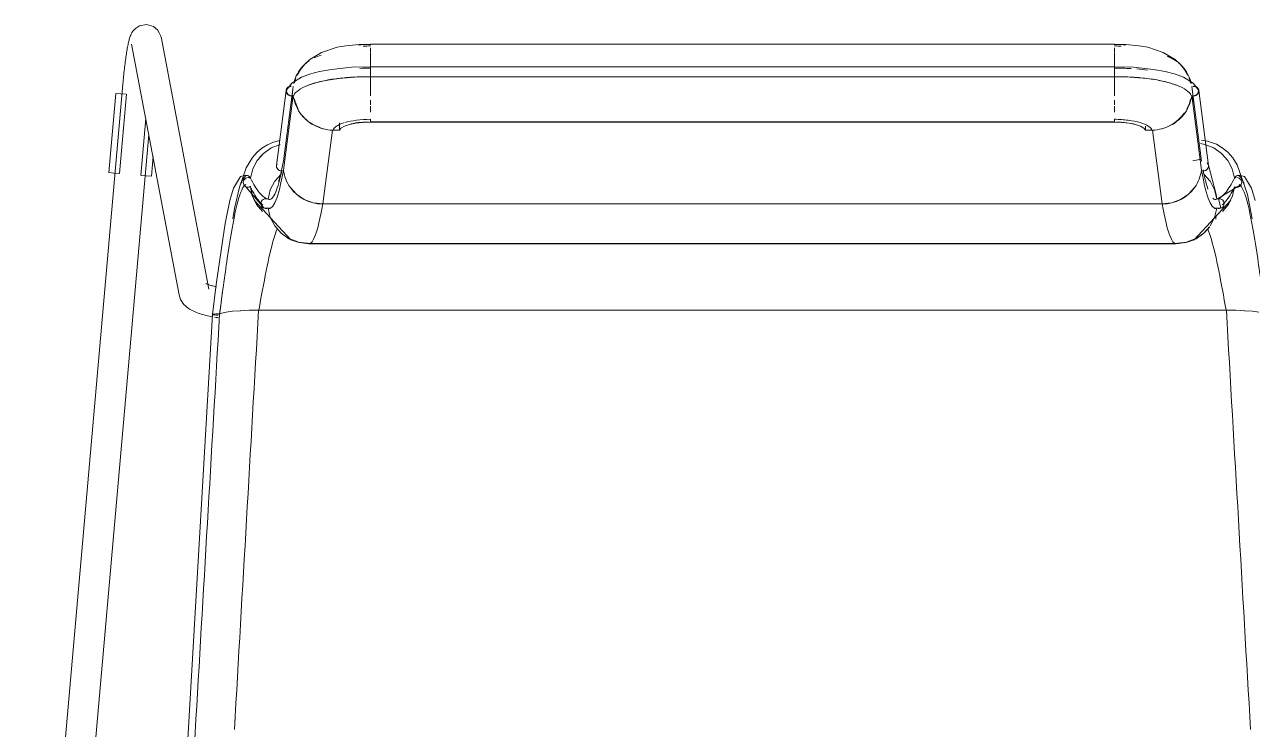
# Model space of a CAD drawing. Header units: millimetres. Extents: x 155920 to 295199, y -4084 to 97293.
# Drawn here: x 227143.9 to 227630.6, y 31869.7 to 32149.1 of the extents above; entities that cross this region are included whole.
import ezdxf

# ---------------------------------------------------------------- set-up
doc = ezdxf.new("R2010")
doc.units = ezdxf.units.MM
doc.header["$MEASUREMENT"] = 0
doc.layers.add('I-FURN', color=8, linetype='CONTINUOUS', lineweight=9)

msp = doc.modelspace()

# ---------------------------------------------------------------- linework, layer by layer
at = {"layer": 'I-FURN'}
for p, q in [((227185.98, 32144.97), (227185.82, 32144.54)), ((227186.2, 32145.44), (227185.98, 32144.97)), ((227186.5, 32146), (227186.2, 32145.44)), ((227186.98, 32146.71), (227186.5, 32146)), ((227187.84, 32147.61), (227186.98, 32146.71)), ((227189.49, 32148.65), (227187.84, 32147.61)), ((227192.25, 32149.14), (227189.49, 32148.65)), ((227195, 32148.3), (227192.25, 32149.14)), ((227195, 32148.3), (227196.58, 32146.98)), ((227196.58, 32146.98), (227197.33, 32145.9)), ((227197.33, 32145.9), (227197.7, 32145.1)), ((227197.7, 32145.1), (227197.92, 32144.48)), ((227184.74, 32140.22), (227184.64, 32139.71)), ((227184.83, 32140.72), (227184.74, 32140.22)), ((227184.93, 32141.2), (227184.83, 32140.72)), ((227185.02, 32141.66), (227184.93, 32141.2)), ((227185.12, 32142.1), (227185.02, 32141.66)), ((227185.22, 32142.53), (227185.12, 32142.1)), ((227185.33, 32142.94), (227185.22, 32142.53)), ((227185.43, 32143.34), (227185.33, 32142.94)), ((227185.55, 32143.74), (227185.43, 32143.34)), ((227185.67, 32144.13), (227185.55, 32143.74)), ((227185.82, 32144.54), (227185.67, 32144.13)), ((227186.35, 32141.31), (227205.16, 32042.02)), ((227197.92, 32144.48), (227198.05, 32143.96)), ((227198.05, 32143.96), (227198.14, 32143.55)), ((227216.95, 32044.26), (227198.14, 32143.55)), ((227261.67, 32138.09), (227267.82, 32140.11)), ((227267.82, 32140.11), (227271.32, 32140.76)), ((227271.32, 32140.76), (227276.53, 32141.28)), ((227276.53, 32141.28), (227281.05, 32141.36)), ((227281.05, 32141.36), (227281.05, 32141.19)), ((227575.9, 32141.36), (227281.05, 32141.36)), ((227281.05, 32141.06), (227281.05, 32141.34)), ((227575.9, 32141.19), (227575.9, 32141.36)), ((227580.42, 32141.28), (227575.9, 32141.36)), ((227575.9, 32141.34), (227575.9, 32141.06)), ((227585.63, 32140.76), (227580.42, 32141.28)), ((227589.12, 32140.11), (227585.63, 32140.76)), ((227595.27, 32138.09), (227589.12, 32140.11)), ((227184, 32135.62), (227183.91, 32134.97)), ((227184.09, 32136.25), (227184, 32135.62)), ((227184.18, 32136.87), (227184.09, 32136.25)), ((227184.27, 32137.47), (227184.18, 32136.87)), ((227184.36, 32138.06), (227184.27, 32137.47)), ((227184.46, 32138.63), (227184.36, 32138.06)), ((227184.55, 32139.18), (227184.46, 32138.63)), ((227184.64, 32139.71), (227184.55, 32139.18)), ((227254.98, 32133.38), (227256.96, 32135.22)), ((227256.96, 32135.22), (227261.67, 32138.09)), ((227281.05, 32138.12), (227281.05, 32139.87)), ((227281.05, 32135.26), (227281.05, 32137.84)), ((227281.05, 32135.1), (227281.05, 32132.08)), ((227281.05, 32132.08), (227281.05, 32135.09)), ((227575.9, 32139.87), (227575.9, 32138.12)), ((227575.9, 32137.84), (227575.9, 32135.26)), ((227575.9, 32132.08), (227575.9, 32135.1)), ((227575.9, 32135.09), (227575.9, 32132.08)), ((227599.99, 32135.22), (227595.27, 32138.09)), ((227601.97, 32133.38), (227599.99, 32135.22)), ((227183.4, 32130.81), (227183.32, 32130.09)), ((227183.48, 32131.53), (227183.4, 32130.81)), ((227183.57, 32132.24), (227183.48, 32131.53)), ((227183.65, 32132.94), (227183.57, 32132.24)), ((227183.74, 32133.63), (227183.65, 32132.94)), ((227183.82, 32134.3), (227183.74, 32133.63)), ((227183.91, 32134.97), (227183.82, 32134.3)), ((227251.98, 32129.04), (227253.31, 32131.31)), ((227253.31, 32131.31), (227254.98, 32133.38)), ((227256.84, 32129.43), (227260.88, 32130.51)), ((227260.88, 32130.51), (227265.6, 32131.38)), ((227265.6, 32131.38), (227273.48, 32132.18)), ((227273.48, 32132.18), (227281.05, 32132.32)), ((227575.9, 32132.32), (227281.05, 32132.32)), ((227281.05, 32128.37), (227281.05, 32132.32)), ((227281.05, 32132.32), (227281.05, 32132.25)), ((227281.05, 32132.25), (227281.05, 32132.06)), ((227281.05, 32132.06), (227281.05, 32131.75)), ((227281.05, 32131.75), (227281.05, 32131.36)), ((227281.05, 32131.36), (227281.05, 32130.91)), ((227281.05, 32130.91), (227281.05, 32130.42)), ((227281.05, 32130.42), (227281.05, 32129.92)), ((227575.9, 32132.32), (227575.9, 32128.47)), ((227583.46, 32132.18), (227575.9, 32132.32)), ((227575.9, 32132.25), (227575.9, 32132.32)), ((227575.9, 32132.06), (227575.9, 32132.25)), ((227575.9, 32131.75), (227575.9, 32132.06)), ((227575.9, 32131.36), (227575.9, 32131.75)), ((227575.9, 32130.91), (227575.9, 32131.36)), ((227575.9, 32130.42), (227575.9, 32130.91)), ((227575.9, 32129.92), (227575.9, 32130.42)), ((227591.35, 32131.38), (227583.46, 32132.18)), ((227596.06, 32130.51), (227591.35, 32131.38)), ((227600.1, 32129.43), (227596.06, 32130.51)), ((227603.64, 32131.31), (227601.97, 32133.38)), ((227604.97, 32129.04), (227603.64, 32131.31)), ((227182.87, 32125.46), (227143.92, 31682.14)), ((227182.88, 32125.62), (227182.87, 32125.46)), ((227182.95, 32126.37), (227182.88, 32125.62)), ((227183.02, 32127.12), (227182.95, 32126.37)), ((227183.09, 32127.87), (227183.02, 32127.12)), ((227183.17, 32128.62), (227183.09, 32127.87)), ((227183.24, 32129.35), (227183.17, 32128.62)), ((227183.32, 32130.09), (227183.24, 32129.35)), ((227247.95, 32123.55), (227249.84, 32125.93)), ((227249.84, 32125.93), (227253.67, 32128.24)), ((227253.67, 32128.24), (227256.84, 32129.43)), ((227256.89, 32125.29), (227256.38, 32125.1)), ((227259.71, 32126.16), (227256.89, 32125.29)), ((227263.21, 32126.96), (227259.71, 32126.16)), ((227268.65, 32127.79), (227263.21, 32126.96)), ((227274.63, 32128.27), (227268.65, 32127.79)), ((227281.05, 32128.36), (227274.63, 32128.27)), ((227281.05, 32129.92), (227281.05, 32129.44)), ((227281.05, 32129.44), (227281.05, 32129.03)), ((227281.05, 32129.03), (227281.05, 32128.7)), ((227281.05, 32128.7), (227281.05, 32128.47)), ((227281.05, 32128.47), (227281.05, 32128.37)), ((227281.05, 32128.39), (227281.05, 32124.58)), ((227281.05, 32120.83), (227281.05, 32128.39)), ((227281.05, 32128.36), (227575.9, 32128.36)), ((227575.9, 32129.44), (227575.9, 32129.92)), ((227575.9, 32129.03), (227575.9, 32129.44)), ((227575.9, 32128.7), (227575.9, 32129.03)), ((227575.9, 32128.47), (227575.9, 32128.7)), ((227575.9, 32124.58), (227575.9, 32128.39)), ((227575.9, 32128.39), (227575.9, 32120.83)), ((227582.12, 32128.28), (227575.9, 32128.36)), ((227588.69, 32127.75), (227582.12, 32128.28)), ((227592.7, 32127.16), (227588.69, 32127.75)), ((227597.13, 32126.19), (227592.7, 32127.16)), ((227600.57, 32125.1), (227597.13, 32126.19)), ((227603.27, 32128.24), (227600.1, 32129.43)), ((227607.1, 32125.93), (227603.27, 32128.24)), ((227608.99, 32123.55), (227607.1, 32125.93)), ((227177.3, 32090.45), (227180.06, 32121.86)), ((227180.06, 32121.86), (227182.1, 32121.68)), ((227181.53, 32090.07), (227184.29, 32121.48)), ((227182.1, 32121.68), (227184.16, 32121.49)), ((227243.74, 32093.27), (227247.59, 32123.05)), ((227246.57, 32091.37), (227250.41, 32121.07)), ((227246.59, 32094.92), (227250.43, 32124.61)), ((227249.66, 32118.64), (227250.28, 32123.42)), ((227281.05, 32124.39), (227281.05, 32124.07)), ((227575.9, 32124.07), (227575.9, 32124.39)), ((227606.51, 32124.61), (227610.36, 32094.92)), ((227610.38, 32091.37), (227606.53, 32121.07)), ((227607.28, 32118.64), (227607.01, 32120.71)), ((227609.35, 32123.05), (227613.21, 32093.27)), ((227281.05, 32117.36), (227281.05, 32119.2)), ((227281.05, 32114.37), (227281.05, 32116.84)), ((227575.9, 32119.2), (227575.9, 32117.36)), ((227575.9, 32116.84), (227575.9, 32114.37)), ((227191.96, 32111.94), (227189.98, 32089.33)), ((227262.12, 32077.99), (227265.98, 32107.27)), ((227265.98, 32107.27), (227268.69, 32107.2)), ((227268.69, 32110.21), (227268.69, 32107.2)), ((227268.69, 32107.2), (227269.33, 32108.06)), ((227269.33, 32108.06), (227270.68, 32108.85)), ((227270.68, 32108.85), (227272.67, 32109.52)), ((227272.67, 32109.52), (227275.16, 32110.03)), ((227275.16, 32110.03), (227278.01, 32110.35)), ((227278.01, 32110.35), (227281.05, 32110.46)), ((227575.9, 32110.52), (227281.05, 32110.52)), ((227281.05, 32110.46), (227575.9, 32110.46)), ((227575.9, 32110.46), (227578.93, 32110.35)), ((227578.93, 32110.35), (227581.79, 32110.03)), ((227581.79, 32110.03), (227584.28, 32109.52)), ((227584.28, 32109.52), (227586.26, 32108.85)), ((227586.26, 32108.85), (227587.61, 32108.06)), ((227587.61, 32108.06), (227588.25, 32107.2)), ((227588.25, 32107.2), (227588.25, 32108.87)), ((227588.25, 32107.2), (227590.97, 32107.27)), ((227590.97, 32107.27), (227594.83, 32077.99)), ((227155.88, 31681.09), (227193.17, 32105.59)), ((227240.18, 32101.44), (227237.98, 32100.06)), ((227242.55, 32102.47), (227240.18, 32101.44)), ((227245.19, 32101.61), (227241.68, 32100.21)), ((227245.05, 32103.13), (227242.55, 32102.47)), ((227610.01, 32101.98), (227611.75, 32101.61)), ((227611.75, 32101.61), (227610.01, 32101.98)), ((227612.74, 32102.95), (227610.47, 32103.24)), ((227615.27, 32100.21), (227611.75, 32101.61)), ((227616.34, 32101.65), (227612.74, 32102.95)), ((227618.61, 32100.31), (227616.34, 32101.65)), ((227194.21, 32088.96), (227194.9, 32096.85)), ((227234.27, 32096.42), (227231.76, 32092.3)), ((227236, 32098.38), (227234.27, 32096.42)), ((227237.98, 32100.06), (227236, 32098.38)), ((227238.59, 32098.04), (227236.11, 32095.21)), ((227237.19, 32096.6), (227238.59, 32098.04)), ((227241.68, 32100.21), (227238.59, 32098.04)), ((227618.35, 32098.04), (227615.27, 32100.21)), ((227620.83, 32095.21), (227618.35, 32098.04)), ((227620.78, 32098.53), (227618.61, 32100.31)), ((227622.77, 32096.29), (227620.78, 32098.53)), ((227624.59, 32093.47), (227622.77, 32096.29)), ((227231.76, 32092.3), (227229.09, 32084.68)), ((227234.37, 32091.89), (227233.47, 32088.26)), ((227236.11, 32095.21), (227234.37, 32091.89)), ((227243.79, 32093.51), (227243.72, 32093.04)), ((227243.72, 32093.04), (227243.79, 32092.57)), ((227243.98, 32093.95), (227243.79, 32093.51)), ((227243.79, 32092.57), (227243.98, 32092.13)), ((227243.98, 32092.13), (227244.28, 32091.75)), ((227244.28, 32091.75), (227244.66, 32091.45)), ((227244.66, 32091.45), (227245.11, 32091.25)), ((227245.11, 32091.25), (227245.6, 32091.18)), ((227245.34, 32089.41), (227246.71, 32095.7)), ((227245.6, 32091.18), (227246.1, 32091.21)), ((227610.23, 32095.7), (227607.01, 32095.06)), ((227610.85, 32091.21), (227611.34, 32091.18)), ((227611.34, 32091.18), (227611.83, 32091.25)), ((227611.83, 32091.25), (227612.29, 32091.45)), ((227612.29, 32091.45), (227612.67, 32091.75)), ((227612.97, 32093.95), (227612.67, 32094.34)), ((227612.67, 32091.75), (227612.96, 32092.13)), ((227612.96, 32092.13), (227613.15, 32092.57)), ((227613.15, 32093.51), (227612.97, 32093.95)), ((227613.22, 32093.04), (227613.15, 32093.51)), ((227613.15, 32092.57), (227613.22, 32093.04)), ((227613.19, 32093.35), (227616.16, 32081.74)), ((227622.57, 32091.89), (227620.83, 32095.21)), ((227623.47, 32088.26), (227622.57, 32091.89)), ((227628.58, 32081.75), (227624.59, 32093.47)), ((227179.34, 32090.27), (227177.3, 32090.45)), ((227181.4, 32090.08), (227179.34, 32090.27)), ((227192.16, 32089.14), (227190.1, 32089.32)), ((227194.21, 32088.96), (227192.16, 32089.14)), ((227226.69, 32084.31), (227229.46, 32088.95)), ((227229.46, 32088.95), (227231.65, 32089.48)), ((227230.67, 32087.04), (227230.59, 32086.56)), ((227230.59, 32086.56), (227230.65, 32086.07)), ((227230.6, 32086.56), (227230.67, 32087.04)), ((227230.66, 32086.07), (227230.6, 32086.56)), ((227230.67, 32087.04), (227230.87, 32087.5)), ((227230.86, 32087.5), (227230.67, 32087.04)), ((227231.16, 32087.89), (227230.86, 32087.5)), ((227230.87, 32087.5), (227231.17, 32087.89)), ((227231.55, 32088.2), (227231.16, 32087.89)), ((227231.17, 32087.89), (227231.55, 32088.2)), ((227231.55, 32088.2), (227232.01, 32088.39)), ((227232.01, 32088.39), (227231.55, 32088.2)), ((227231.65, 32089.48), (227232.56, 32089.18)), ((227232.01, 32088.39), (227232.5, 32088.47)), ((227232.5, 32088.47), (227232.01, 32088.39)), ((227232.5, 32088.47), (227233, 32088.42)), ((227233, 32088.43), (227232.5, 32088.47)), ((227233.47, 32088.26), (227233, 32088.43)), ((227233, 32088.42), (227233.47, 32088.26)), ((227243.07, 32087), (227241.32, 32083.61)), ((227245.58, 32089.88), (227243.07, 32087)), ((227244.58, 32086.97), (227245.34, 32089.41)), ((227613.87, 32087), (227611.36, 32089.88)), ((227615.62, 32083.61), (227613.87, 32087)), ((227623.95, 32088.43), (227623.47, 32088.26)), ((227623.47, 32088.26), (227623.94, 32088.42)), ((227625.29, 32089.48), (227624.38, 32089.18)), ((227624.44, 32088.47), (227624.94, 32088.39)), ((227624.94, 32088.39), (227624.44, 32088.47)), ((227624.94, 32088.39), (227625.39, 32088.2)), ((227625.39, 32088.2), (227624.94, 32088.39)), ((227627.48, 32088.95), (227625.29, 32089.48)), ((227625.39, 32088.2), (227625.78, 32087.89)), ((227625.78, 32087.89), (227625.39, 32088.2)), ((227625.78, 32087.89), (227626.08, 32087.5)), ((227626.08, 32087.5), (227625.78, 32087.89)), ((227626.08, 32087.5), (227626.27, 32087.04)), ((227626.28, 32087.04), (227626.08, 32087.5)), ((227626.27, 32087.04), (227626.35, 32086.56)), ((227626.35, 32086.56), (227626.28, 32087.04)), ((227626.35, 32086.56), (227626.29, 32086.07)), ((227626.29, 32086.07), (227626.35, 32086.56)), ((227630.25, 32084.31), (227627.48, 32088.95)), ((227225.29, 32079.31), (227226.69, 32084.31)), ((227229.09, 32084.68), (227227.2, 32076.16)), ((227230.65, 32086.07), (227230.84, 32085.61)), ((227230.84, 32085.61), (227230.66, 32086.07)), ((227230.79, 32085.7), (227238.91, 32076.28)), ((227230.95, 32085.43), (227230.82, 32085.64)), ((227231.13, 32085.21), (227230.84, 32085.61)), ((227230.84, 32085.61), (227231.12, 32085.21)), ((227231.12, 32085.21), (227231.5, 32084.89)), ((227231.51, 32084.89), (227231.13, 32085.21)), ((227231.5, 32084.89), (227231.95, 32084.68)), ((227231.96, 32084.69), (227231.51, 32084.89)), ((227231.95, 32084.68), (227232.44, 32084.59)), ((227232.45, 32084.6), (227231.96, 32084.69)), ((227232.44, 32084.59), (227232.94, 32084.62)), ((227232.94, 32084.62), (227232.45, 32084.6)), ((227233.42, 32084.78), (227232.94, 32084.62)), ((227232.94, 32084.62), (227233.42, 32084.77)), ((227234.21, 32081.16), (227233.42, 32084.78)), ((227233.42, 32084.77), (227234.2, 32081.16)), ((227241.32, 32083.61), (227240.43, 32079.89)), ((227249.2, 32084.6), (227251.69, 32081.86)), ((227251.69, 32081.86), (227254.8, 32079.79)), ((227602.14, 32079.79), (227605.26, 32081.86)), ((227605.26, 32081.86), (227607.75, 32084.6)), ((227616.52, 32079.89), (227615.62, 32083.61)), ((227616.16, 32081.74), (227616.48, 32079.87)), ((227626.15, 32085.7), (227616.76, 32079.99)), ((227623.52, 32084.78), (227622.73, 32081.16)), ((227622.74, 32081.16), (227623.52, 32084.77)), ((227624, 32084.62), (227623.52, 32084.78)), ((227623.52, 32084.77), (227624, 32084.62)), ((227624.5, 32084.6), (227624, 32084.62)), ((227624, 32084.62), (227624.5, 32084.59)), ((227624.99, 32084.69), (227624.5, 32084.6)), ((227624.5, 32084.59), (227624.99, 32084.68)), ((227625.44, 32084.89), (227624.99, 32084.69)), ((227624.99, 32084.68), (227625.44, 32084.89)), ((227625.82, 32085.21), (227625.44, 32084.89)), ((227625.44, 32084.89), (227625.82, 32085.21)), ((227626.11, 32085.61), (227625.82, 32085.21)), ((227625.82, 32085.21), (227626.11, 32085.61)), ((227626.29, 32086.07), (227626.11, 32085.61)), ((227626.11, 32085.61), (227626.29, 32086.07)), ((227630.48, 32072.09), (227628.58, 32081.75)), ((227631.66, 32079.31), (227630.25, 32084.31)), ((227223.48, 32070.3), (227225.29, 32079.31)), ((227234.2, 32081.16), (227235.84, 32077.84)), ((227235.85, 32077.84), (227234.21, 32081.16)), ((227234.9, 32079.51), (227249.5, 32063.81)), ((227235.84, 32077.84), (227238.25, 32075)), ((227238.25, 32075), (227235.85, 32077.84)), ((227237.59, 32078.14), (227237.66, 32078.63)), ((227237.65, 32078.63), (227237.59, 32078.14)), ((227237.66, 32077.65), (227237.59, 32078.14)), ((227237.59, 32078.14), (227237.65, 32077.65)), ((227237.84, 32079.09), (227237.65, 32078.63)), ((227237.65, 32077.65), (227237.84, 32077.19)), ((227237.66, 32078.63), (227237.85, 32079.09)), ((227237.85, 32077.19), (227237.66, 32077.65)), ((227238.14, 32079.49), (227237.84, 32079.09)), ((227237.84, 32077.19), (227238.14, 32076.78)), ((227237.85, 32079.09), (227238.14, 32079.49)), ((227238.14, 32076.78), (227237.85, 32077.19)), ((227238.14, 32079.49), (227238.52, 32079.81)), ((227238.52, 32079.81), (227238.14, 32079.49)), ((227238.52, 32076.47), (227238.14, 32076.78)), ((227238.14, 32076.78), (227238.52, 32076.47)), ((227238.52, 32079.81), (227238.97, 32080.01)), ((227238.97, 32080.01), (227238.52, 32079.81)), ((227238.97, 32080.01), (227239.46, 32080.09)), ((227239.46, 32080.09), (227238.97, 32080.01)), ((227239.46, 32080.09), (227239.96, 32080.05)), ((227239.96, 32080.05), (227239.46, 32080.09)), ((227239.75, 32080.18), (227240.18, 32079.99)), ((227239.96, 32080.05), (227240.43, 32079.89)), ((227240.43, 32079.89), (227239.96, 32080.05)), ((227254.8, 32079.79), (227258.35, 32078.47)), ((227258.35, 32078.47), (227262.12, 32077.99)), ((227594.83, 32077.99), (227262.12, 32077.99)), ((227262.12, 32077.99), (227594.83, 32077.99)), ((227594.83, 32077.99), (227598.6, 32078.47)), ((227598.6, 32078.47), (227602.14, 32079.79)), ((227622.04, 32079.51), (227607.44, 32063.81)), ((227616.51, 32079.89), (227616.98, 32080.05)), ((227616.99, 32080.05), (227616.52, 32079.89)), ((227616.98, 32080.05), (227617.48, 32080.09)), ((227617.48, 32080.09), (227616.99, 32080.05)), ((227618.03, 32076.28), (227617.19, 32080.18)), ((227617.48, 32080.09), (227617.97, 32080.01)), ((227617.97, 32080.01), (227617.48, 32080.09)), ((227617.97, 32080.01), (227618.42, 32079.81)), ((227618.43, 32079.81), (227617.97, 32080.01)), ((227618.42, 32079.81), (227618.81, 32079.49)), ((227618.81, 32076.78), (227618.42, 32076.47)), ((227618.81, 32079.49), (227618.43, 32079.81)), ((227618.43, 32076.47), (227618.81, 32076.78)), ((227621.09, 32077.84), (227618.7, 32075)), ((227618.7, 32075), (227621.1, 32077.84)), ((227618.81, 32079.49), (227619.1, 32079.09)), ((227619.1, 32079.09), (227618.81, 32079.49)), ((227619.1, 32077.19), (227618.81, 32076.78)), ((227618.81, 32076.78), (227619.1, 32077.19)), ((227619.1, 32079.09), (227619.29, 32078.63)), ((227619.29, 32078.63), (227619.1, 32079.09)), ((227619.29, 32077.65), (227619.1, 32077.19)), ((227619.1, 32077.19), (227619.29, 32077.65)), ((227619.29, 32078.63), (227619.35, 32078.14)), ((227619.36, 32078.14), (227619.29, 32078.63)), ((227619.35, 32078.14), (227619.29, 32077.65)), ((227619.29, 32077.65), (227619.36, 32078.14)), ((227622.73, 32081.16), (227621.09, 32077.84)), ((227621.1, 32077.84), (227622.74, 32081.16)), ((227227.2, 32076.16), (227226.46, 32072.09)), ((227238.97, 32076.27), (227238.52, 32076.47)), ((227238.52, 32076.47), (227238.97, 32076.27)), ((227238.62, 32076.42), (227241.5, 32076.37)), ((227239.46, 32076.19), (227238.97, 32076.27)), ((227238.97, 32076.27), (227239.46, 32076.18)), ((227239.96, 32076.23), (227239.46, 32076.19)), ((227239.46, 32076.18), (227239.96, 32076.22)), ((227240.43, 32076.39), (227239.96, 32076.23)), ((227239.96, 32076.22), (227240.43, 32076.38)), ((227240.43, 32076.38), (227241.32, 32072.67)), ((227241.32, 32072.67), (227243.07, 32069.28)), ((227243.08, 32069.28), (227241.33, 32072.67)), ((227615.62, 32072.67), (227613.86, 32069.28)), ((227613.87, 32069.28), (227615.62, 32072.67)), ((227618.33, 32076.42), (227615.45, 32076.37)), ((227615.62, 32072.67), (227616.52, 32076.38)), ((227616.98, 32076.23), (227616.51, 32076.39)), ((227616.52, 32076.38), (227616.99, 32076.22)), ((227617.48, 32076.19), (227616.98, 32076.23)), ((227616.99, 32076.22), (227617.48, 32076.18)), ((227617.97, 32076.27), (227617.48, 32076.19)), ((227617.48, 32076.18), (227617.97, 32076.27)), ((227618.42, 32076.47), (227617.97, 32076.27)), ((227617.97, 32076.27), (227618.43, 32076.47)), ((227222.45, 32063.98), (227223.48, 32070.3)), ((227243.07, 32069.28), (227245.58, 32066.4)), ((227245.59, 32066.41), (227243.08, 32069.28)), ((227613.64, 32068.96), (227611.36, 32066.41)), ((227611.36, 32066.4), (227613.65, 32068.96)), ((227221.27, 32055.96), (227222.45, 32063.98)), ((227245.58, 32066.4), (227248.72, 32064.23)), ((227248.72, 32064.24), (227245.59, 32066.41)), ((227248.4, 32064.41), (227252.87, 32062.68)), ((227252.29, 32062.87), (227248.72, 32064.24)), ((227248.72, 32064.23), (227252.29, 32062.87)), ((227249.5, 32063.81), (227251.43, 32063.11)), ((227256.08, 32062.4), (227252.29, 32062.87)), ((227252.29, 32062.87), (227256.08, 32062.39)), ((227252.87, 32062.68), (227256.62, 32062.24)), ((227600.86, 32062.39), (227256.08, 32062.39)), ((227256.08, 32062.39), (227600.86, 32062.39)), ((227256.62, 32062.24), (227561.42, 32062.24)), ((227561.42, 32062.24), (227600.33, 32062.24)), ((227604.07, 32062.68), (227600.33, 32062.24)), ((227604.65, 32062.87), (227600.86, 32062.4)), ((227600.86, 32062.39), (227604.66, 32062.87)), ((227608.54, 32064.41), (227604.07, 32062.68)), ((227608.22, 32064.24), (227604.65, 32062.87)), ((227604.66, 32062.87), (227608.23, 32064.23)), ((227607.44, 32063.81), (227605.52, 32063.11)), ((227611.36, 32066.41), (227608.22, 32064.24)), ((227608.23, 32064.23), (227611.36, 32066.4)), ((227219.91, 32046.03), (227221.27, 32055.96)), ((227215.73, 32046.48), (227215.76, 32046.47)), ((227215.76, 32046.47), (227215.83, 32046.43)), ((227215.83, 32046.43), (227215.92, 32046.38)), ((227215.92, 32046.38), (227216.07, 32046.3)), ((227216.07, 32046.3), (227216.27, 32046.22)), ((227216.27, 32046.22), (227216.5, 32046.12)), ((227216.5, 32046.12), (227216.77, 32046.02)), ((227216.77, 32046.02), (227217.07, 32045.91)), ((227217.07, 32045.91), (227217.41, 32045.81)), ((227217.41, 32045.81), (227217.77, 32045.7)), ((227217.77, 32045.7), (227218.17, 32045.59)), ((227218.17, 32045.59), (227218.59, 32045.48)), ((227218.36, 32034.18), (227219.91, 32046.03)), ((227218.59, 32045.48), (227219.03, 32045.38)), ((227219.03, 32045.38), (227219.5, 32045.28)), ((227219.5, 32045.28), (227219.99, 32045.18)), ((227205.16, 32042.02), (227205.42, 32041.03)), ((227205.42, 32041.03), (227205.79, 32040.14)), ((227205.79, 32040.14), (227206.22, 32039.35)), ((227206.22, 32039.35), (227206.71, 32038.66)), ((227206.71, 32038.66), (227207.22, 32038.06)), ((227207.22, 32038.06), (227207.74, 32037.55)), ((227218.35, 32034.17), (227199.07, 31702.27)), ((227207.74, 32037.55), (227208.27, 32037.09)), ((227208.27, 32037.09), (227208.8, 32036.69)), ((227208.8, 32036.69), (227209.34, 32036.33)), ((227209.34, 32036.33), (227209.88, 32036.01)), ((227209.88, 32036.01), (227210.41, 32035.72)), ((227210.41, 32035.72), (227210.96, 32035.45)), ((227210.96, 32035.45), (227211.52, 32035.19)), ((227211.52, 32035.19), (227212.09, 32034.96)), ((227212.09, 32034.96), (227212.68, 32034.74)), ((227212.68, 32034.74), (227213.27, 32034.53)), ((227213.27, 32034.53), (227213.87, 32034.34)), ((227213.87, 32034.34), (227214.49, 32034.16)), ((227214.49, 32034.16), (227215.12, 32033.98)), ((227215.12, 32033.98), (227215.76, 32033.82)), ((227215.76, 32033.82), (227216.42, 32033.67)), ((227216.42, 32033.67), (227217.09, 32033.53)), ((227217.09, 32033.53), (227217.77, 32033.39)), ((227217.77, 32033.39), (227218.46, 32033.27)), ((227218.35, 32034.17), (227218.43, 32034.23)), ((227218.42, 32034.12), (227218.35, 32034.17)), ((227218.43, 32034.23), (227218.36, 32034.18)), ((227218.36, 32034.17), (227218.42, 32034.12)), ((227218.42, 32034.12), (227218.6, 32034.07)), ((227218.6, 32034.07), (227218.42, 32034.12)), ((227218.62, 32034.28), (227218.43, 32034.23)), ((227218.43, 32034.23), (227218.62, 32034.28)), ((227218.6, 32034.07), (227218.89, 32034.03)), ((227218.89, 32034.03), (227218.6, 32034.07)), ((227218.92, 32034.32), (227218.62, 32034.28)), ((227218.62, 32034.28), (227218.92, 32034.32)), ((227218.89, 32034.03), (227219.27, 32033.99)), ((227219.27, 32033.99), (227218.89, 32034.03)), ((227219.31, 32034.36), (227218.92, 32034.32)), ((227218.92, 32034.32), (227219.3, 32034.36)), ((227219.16, 32033.15), (227219.88, 32033.04)), ((227219.27, 32033.99), (227219.72, 32033.97)), ((227219.72, 32033.97), (227219.27, 32033.99)), ((227219.3, 32034.36), (227219.76, 32034.38)), ((227219.76, 32034.38), (227219.31, 32034.36)), ((227219.72, 32033.97), (227220.22, 32033.96)), ((227220.21, 32033.96), (227219.72, 32033.97)), ((227220.25, 32034.39), (227219.76, 32034.38)), ((227219.76, 32034.38), (227220.25, 32034.39)), ((227219.88, 32033.04), (227220.61, 32032.94)), ((227220.71, 32033.96), (227220.21, 32033.96)), ((227220.22, 32033.96), (227220.71, 32033.96)), ((227220.75, 32034.38), (227220.25, 32034.39)), ((227220.25, 32034.39), (227220.75, 32034.38)), ((227221.22, 32034.36), (227220.75, 32034.38)), ((227220.75, 32034.38), (227221.22, 32034.36)), ((227221.22, 32034.36), (227222.12, 32034.76)), ((227222.12, 32034.76), (227221.22, 32034.36)), ((227222.12, 32034.76), (227223.86, 32035.13)), ((227223.87, 32035.13), (227222.12, 32034.76)), ((227223.87, 32035.13), (227226.33, 32035.44)), ((227226.37, 32035.44), (227223.87, 32035.13)), ((227226.36, 32035.44), (227229.42, 32035.68)), ((227229.47, 32035.68), (227226.37, 32035.44)), ((227233, 32035.83), (227229.47, 32035.68)), ((227229.47, 32035.68), (227232.94, 32035.83)), ((227232.94, 32035.83), (227236.69, 32035.89)), ((227236.77, 32035.89), (227233, 32035.83)), ((227620.17, 32035.89), (227236.77, 32035.89)), ((227236.77, 32035.89), (227620.17, 32035.89)), ((227623.94, 32035.83), (227620.17, 32035.89)), ((227620.25, 32035.89), (227623.94, 32035.83)), ((227627.48, 32035.68), (227623.94, 32035.83)), ((227624, 32035.83), (227627.48, 32035.68)), ((227630.58, 32035.44), (227627.48, 32035.68)), ((227627.52, 32035.68), (227630.58, 32035.44)), ((227633.07, 32035.13), (227630.58, 32035.44))]:
    msp.add_line(p, q, dxfattribs=at)
for centre, major_axis, ratio, start_param, end_param in [((227281.05, 32137.08), (-12.4, 0), 0.287441, 4.712389, 4.950404), ((227575.9, 32137.08), (-12.4, 0), 0.287441, 4.492176, 4.712389), ((227281.05, 32125.61), (0, -15.75), 0.000004, 5.8107, 5.99294), ((227575.9, 32125.61), (0, -15.75), 0.000004, 0.290246, 0.472486), ((227245.69, 32093.04), (-1.96, 0), 0.955139, 5.775592, 8.064923), ((227262.25, 32093.06), (-15.78, 0), 0.955139, 0.112537, 0.354036), ((227594.7, 32093.06), (-15.78, 0), 0.955139, 2.787556, 3.029056), ((227611.26, 32093.04), (-1.96, 0), 0.955139, 1.359855, 3.903556), ((227262.25, 32093.06), (-15.78, 0), 0.955139, 0.354206, 0.595753), ((227594.7, 32093.06), (-15.78, 0), 0.955139, 2.545839, 2.787386), ((227262.25, 32093.06), (-15.78, 0), 0.955139, 0.595876, 1.562553), ((227594.7, 32093.06), (-15.78, 0), 0.955139, 1.579038, 2.545717)]:
    msp.add_ellipse(centre, major_axis=major_axis, ratio=ratio, start_param=start_param, end_param=end_param, dxfattribs=at)
for points in [[(227276.08, 32141.05), (227277.66, 32141.2), (227279.33, 32141.28), (227281.05, 32141.27)], [(227575.9, 32141.27), (227577.48, 32141.28), (227578.98, 32141.2), (227580.41, 32141.06)], [(227261.44, 32136.91), (227260.48, 32136.66), (227259.55, 32136.31), (227258.66, 32135.88)], [(227276.78, 32131.77), (227278.2, 32131.81), (227279.62, 32131.81), (227281.05, 32131.79)], [(227575.9, 32131.79), (227578.12, 32131.83), (227580.32, 32131.8), (227582.5, 32131.69)], [(227584.71, 32131.55), (227586.18, 32131.44), (227587.64, 32131.29), (227589.05, 32131.11)], [(227250.62, 32121.06), (227250.97, 32121.79), (227252.28, 32123.19), (227255.98, 32125.09), (227261.05, 32126.62), (227267.19, 32127.73), (227274.05, 32128.36), (227278.7, 32128.43), (227281.05, 32128.39)], [(227250.9, 32126.02), (227251.05, 32126.68), (227251.25, 32127.33), (227251.49, 32127.96)], [(227605.45, 32127.95), (227605.7, 32127.3), (227605.86, 32126.62), (227606.01, 32125.93)], [(227250.15, 32120.91), (227250.07, 32120.9), (227249.9, 32120.88), (227249.74, 32120.88), (227249.65, 32120.89)], [(227250.41, 32121.07), (227250.56, 32119.83), (227251.14, 32117.45), (227252.91, 32114.11), (227255.43, 32111.27), (227258.58, 32109.08), (227262.18, 32107.67), (227264.68, 32107.31), (227265.98, 32107.27)], [(227590.97, 32107.27), (227592.26, 32107.31), (227594.76, 32107.67), (227598.36, 32109.08), (227601.51, 32111.27), (227604.04, 32114.11), (227605.8, 32117.45), (227606.38, 32119.83), (227606.53, 32121.07)], [(227600.74, 32125.03), (227602.2, 32124.46), (227604.67, 32123.19), (227605.98, 32121.79), (227606.33, 32121.06)], [(227252.4, 32115.56), (227251.7, 32116.82), (227251.29, 32118.18), (227250.96, 32119.56)], [(227606.07, 32119.55), (227605.76, 32118.17), (227605.26, 32116.8), (227604.56, 32115.54)], [(227270.87, 32110.26), (227273.56, 32111.04), (227277.26, 32111.53), (227281.05, 32111.59)], [(227575.9, 32111.59), (227577.79, 32111.56), (227581.53, 32111.29), (227586.32, 32110.33), (227589.65, 32108.94), (227590.59, 32107.84), (227590.72, 32107.28)], [(227266.22, 32107.28), (227266.47, 32108.34), (227268, 32109.37), (227270.47, 32110.14)], [(227280.21, 32110.51), (227277.43, 32110.45), (227274.29, 32110.18), (227272.67, 32109.57)], [(227584.28, 32109.57), (227582.22, 32110.12), (227579.51, 32110.4), (227576.73, 32110.5)], [(227246.57, 32091.37), (227245.55, 32085.87), (227243.5, 32077.81), (227241.45, 32075.84), (227240.43, 32076.39)], [(227610.38, 32091.37), (227611.4, 32085.87), (227613.44, 32077.81), (227615.49, 32075.84), (227616.51, 32076.39)], [(227611, 32091.58), (227611.66, 32088.46), (227612.32, 32085.54), (227612.98, 32083.81)], [(227233.42, 32084.77), (227233.36, 32084.85), (227233.31, 32084.93), (227233.25, 32085)], [(227614.88, 32080.31), (227615.42, 32079.74), (227615.97, 32079.6), (227616.51, 32079.89)], [(227615.96, 32073.32), (227616.01, 32072.86), (227616.07, 32072.39), (227616.12, 32071.92)], [(227256.08, 32062.4), (227256.26, 32062.29), (227256.44, 32062.24), (227256.62, 32062.24)], [(227600.33, 32062.24), (227600.51, 32062.24), (227600.69, 32062.29), (227600.86, 32062.4)], [(227222.4, 32043.53), (227222.01, 32040.5), (227221.62, 32037.43), (227221.24, 32034.37)], [(227201.9, 31702.36), (227205.12, 31757.77), (227211.56, 31868.53), (227218, 31979.13), (227221.22, 32034.36)], [(227227.11, 31869.65), (227230.3, 31925.11), (227233.5, 31980.53), (227236.69, 32035.89)], [(227620.25, 32035.89), (227623.45, 31980.53), (227626.64, 31925.11), (227629.84, 31869.65)]]:
    msp.add_open_spline(points, degree=3, dxfattribs=at)
for points, knots in [([(227600.6, 32134.49), (227599.88, 32135.02), (227598.62, 32135.74), (227597.29, 32136.37), (227596.78, 32136.57)], [0.5455526, 0.5455526, 0.5455526, 0.5455526, 0.6666667, 0.739481, 0.739481, 0.739481, 0.739481]), ([(227256.69, 32134.74), (227256.29, 32134.47), (227254.92, 32133.43), (227252.92, 32131.26), (227251.31, 32128.41), (227250.84, 32126.47), (227250.68, 32125.71)], [0.434972, 0.434972, 0.434972, 0.434972, 0.5, 0.6666667, 0.8333333, 0.9407177, 0.9407177, 0.9407177, 0.9407177]), ([(227606.3, 32125.82), (227606.14, 32126.56), (227605.58, 32128.43), (227604.03, 32131.26), (227602.36, 32133.09), (227601.4, 32133.87)], [0.0634811, 0.0634811, 0.0634811, 0.0634811, 0.1666667, 0.3333333, 0.5, 0.5, 0.5, 0.5]), ([(227575.9, 32128.39), (227578.24, 32128.43), (227582.9, 32128.36), (227589.74, 32127.73), (227595.85, 32126.64), (227599.07, 32125.63), (227600.56, 32125.09)], [0.0000052, 0.0000052, 0.0000052, 0.0000052, 0.1666667, 0.3333333, 0.5, 0.6602535, 0.6602535, 0.6602535, 0.6602535]), ([(227249.56, 32124.65), (227249.42, 32124.66), (227249.19, 32124.64), (227248.9, 32124.57), (227248.63, 32124.48), (227248.32, 32124.29), (227248, 32124), (227247.76, 32123.64), (227247.63, 32123.29), (227247.58, 32122.99), (227247.58, 32122.71), (227247.61, 32122.45), (227247.68, 32122.2), (227247.8, 32121.94), (227247.99, 32121.63), (227248.31, 32121.31), (227248.71, 32121.07), (227249.06, 32120.95), (227249.44, 32120.88), (227249.88, 32120.89), (227250.23, 32120.99), (227250.41, 32121.07)], [0.1111111, 0.1111111, 0.1111111, 0.1111111, 0.1666667, 0.1944444, 0.2222222, 0.2777778, 0.3333333, 0.3888889, 0.4444444, 0.4791667, 0.5138889, 0.5486111, 0.5833333, 0.6180556, 0.6527778, 0.7222222, 0.7916667, 0.8263889, 0.8611111, 0.9305556, 1, 1, 1, 1]), ([(227249.16, 32120.98), (227249.04, 32121.02), (227248.81, 32121.12), (227248.4, 32121.39), (227247.94, 32121.94), (227247.69, 32122.81), (227247.92, 32123.59), (227248.31, 32124.1), (227248.7, 32124.4), (227249.16, 32124.59), (227249.49, 32124.63), (227249.65, 32124.64)], [-0.8125, -0.8125, -0.8125, -0.8125, -0.765625, -0.71875, -0.625, -0.5, -0.375, -0.3125, -0.25, -0.1875, -0.125, -0.125, -0.125, -0.125]), ([(227607.39, 32120.89), (227607.53, 32120.89), (227607.75, 32120.92), (227608.04, 32121.01), (227608.31, 32121.11), (227608.63, 32121.31), (227608.95, 32121.62), (227609.18, 32121.99), (227609.31, 32122.35), (227609.36, 32122.66), (227609.37, 32122.93), (227609.33, 32123.19), (227609.26, 32123.44), (227609.15, 32123.69), (227608.95, 32123.99), (227608.63, 32124.3), (227608.23, 32124.52), (227607.88, 32124.61), (227607.51, 32124.67), (227607.22, 32124.66), (227607.03, 32124.61), (227607.01, 32124.6)], [0.1111111, 0.1111111, 0.1111111, 0.1111111, 0.1666667, 0.1944444, 0.2222222, 0.2777778, 0.3333333, 0.3888889, 0.4444444, 0.4791667, 0.5138889, 0.5486111, 0.5833333, 0.6180556, 0.6527778, 0.7222222, 0.7916667, 0.8263889, 0.8611111, 0.9305556, 0.9371011, 0.9371011, 0.9371011, 0.9371011]), ([(227607.01, 32124.62), (227607.02, 32124.62), (227607.28, 32124.65), (227607.67, 32124.62), (227608.13, 32124.45), (227608.55, 32124.19), (227609, 32123.67), (227609.25, 32122.81), (227609.02, 32122.02), (227608.63, 32121.49), (227608.25, 32121.17), (227607.94, 32121.03), (227607.78, 32120.98)], [-0.9100698, -0.9100698, -0.9100698, -0.9100698, -0.90625, -0.8125, -0.765625, -0.71875, -0.625, -0.5, -0.375, -0.3125, -0.25, -0.1875, -0.1875, -0.1875, -0.1875]), ([(227262.44, 32107.82), (227261.21, 32108.15), (227257.69, 32109.57), (227254.38, 32112.04), (227253.25, 32114.19)], [-0.8333333, -0.8333333, -0.8333333, -0.8333333, -0.6666667, -0.3333333, -0.3333333, -0.3333333, -0.3333333]), ([(227603.7, 32114.19), (227602.26, 32112.14), (227599.32, 32109.63), (227595.75, 32108.07), (227594.5, 32107.82)], [-0.6666667, -0.6666667, -0.6666667, -0.6666667, -0.3333333, -0.1666667, -0.1666667, -0.1666667, -0.1666667]), ([(227245.88, 32091.28), (227245.08, 32087.56), (227243.27, 32081.08), (227241.45, 32079.35), (227240.43, 32079.89)], [0.1122148, 0.1122148, 0.1122148, 0.1122148, 0.5, 1, 1, 1, 1]), ([(227233.47, 32088.26), (227232.45, 32089.82), (227231.16, 32089.59), (227229.88, 32086.56), (227229.62, 32085.84)], [0, 0, 0, 0, 0.25, 0.3133981, 0.3133981, 0.3133981, 0.3133981]), ([(227239.75, 32080.18), (227238.82, 32080.64), (227236.72, 32082.43), (227234.63, 32085.86), (227233.47, 32088.26)], [0.0974621, 0.0974621, 0.0974621, 0.0974621, 0.5, 1, 1, 1, 1]), ([(227617.19, 32080.18), (227618.13, 32080.64), (227620.22, 32082.43), (227622.31, 32085.86), (227623.47, 32088.26)], [0.0974617, 0.0974617, 0.0974617, 0.0974617, 0.5, 1, 1, 1, 1]), ([(227623.47, 32088.26), (227624.5, 32089.82), (227625.75, 32089.59), (227627.01, 32086.68), (227627.25, 32086.05)], [0, 0, 0, 0, 0.25, 0.3070827, 0.3070827, 0.3070827, 0.3070827]), ([(227231.59, 32085.66), (227231.18, 32085.46), (227229.76, 32083.86), (227227.32, 32075.56), (227224.27, 32057.13), (227222.24, 32041.91), (227221.22, 32034.36)], [0.1500588, 0.1500588, 0.1500588, 0.1500588, 0.25, 0.5, 0.75, 1, 1, 1, 1]), ([(227238.3, 32077.65), (227237.84, 32078.04), (227236.21, 32079.71), (227234.59, 32082.37), (227233.42, 32084.78)], [0.303693, 0.303693, 0.303693, 0.303693, 0.5, 1, 1, 1, 1]), ([(227618.64, 32077.65), (227619.1, 32078.04), (227620.73, 32079.71), (227622.36, 32082.37), (227623.52, 32084.78)], [0.3036932, 0.3036932, 0.3036932, 0.3036932, 0.5, 1, 1, 1, 1]), ([(227625.36, 32085.66), (227625.76, 32085.46), (227627.18, 32083.86), (227629.62, 32075.56), (227632.67, 32057.13), (227634.71, 32041.91), (227635.72, 32034.36)], [0.1500589, 0.1500589, 0.1500589, 0.1500589, 0.25, 0.5, 0.75, 1, 1, 1, 1]), ([(227256.62, 32062.24), (227257.45, 32062.24), (227259.28, 32064.62), (227261.11, 32072.27), (227262.12, 32077.99)], [0.0892846, 0.0892846, 0.0892846, 0.0892846, 0.5, 1, 1, 1, 1]), ([(227594.83, 32077.99), (227595.83, 32072.27), (227597.67, 32064.62), (227599.5, 32062.24), (227600.33, 32062.24)], [0, 0, 0, 0, 0.5, 0.9107153, 0.9107153, 0.9107153, 0.9107153]), ([(227236.77, 32035.89), (227237.75, 32041.28), (227239.69, 32052.06), (227242.12, 32062.77), (227243.58, 32067.02), (227244.07, 32068.16)], [0, 0, 0, 0, 0.25, 0.5, 0.625, 0.625, 0.625, 0.625]), ([(227612.87, 32068.16), (227613.36, 32067.02), (227614.82, 32062.77), (227617.25, 32052.06), (227619.2, 32041.28), (227620.17, 32035.89)], [0.375, 0.375, 0.375, 0.375, 0.5, 0.75, 1, 1, 1, 1])]:
    msp.add_open_spline(points, degree=3, knots=knots, dxfattribs=at)

doc.saveas('drawing.dxf')
